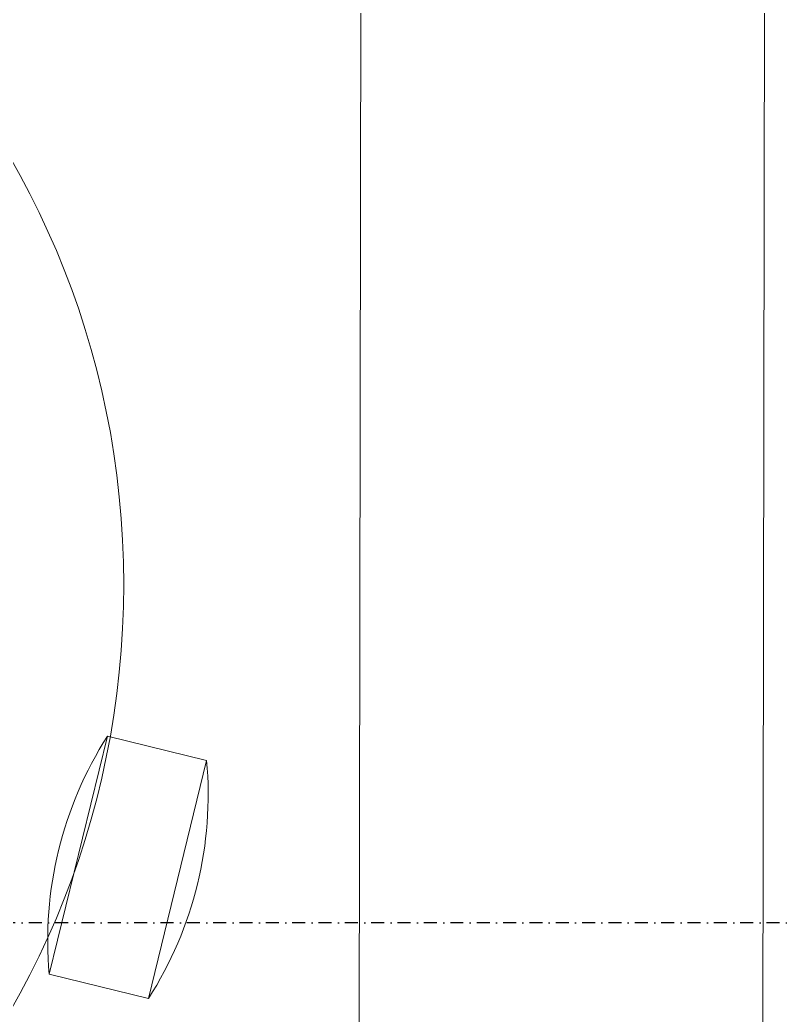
# Model space of a CAD drawing. Header units: inches. Extents: x -12418 to 57169, y -29325 to 19878.
# Drawn here: x 48154.8 to 48340.8, y -11572.3 to -11328.6 of the extents above; entities that cross this region are included whole.
import ezdxf

# ---------------------------------------------------------------- set-up
doc = ezdxf.new("R2010")
doc.units = ezdxf.units.IN
doc.header["$LTSCALE"] = 25
doc.header["$MEASUREMENT"] = 0
doc.linetypes.add('DASHDOT', pattern=[25.4, 12.7, -6.35, 0, -6.35])
doc.layers.get('0').update_dxf_attribs({"color": 8})
for name, color, linetype, lineweight in [('00-Ground Floor$0$LOADING', 253, 'Continuous', 5), ('E-LITE-CLNG-CNDT', 6, 'DASHDOT', 35), ('T-DATA-CLNG-COND', 51, 'DASHDOT', 25)]:
    doc.layers.add(name, color=color, linetype=linetype, lineweight=lineweight)

# ---------------------------------------------------------------- blocks, each defined once
blk = doc.blocks.new('00-Ground Floor$0$HF10037-P')
for p, q in [((0, 0), (-0.01424, -0.05828)), ((0, 0), (0.02429, -0.00594)), ((0.02429, -0.00594), (0.01004, -0.06422)), ((-0.01424, -0.05828), (0.01004, -0.06422))]:
    blk.add_line(p, q)
blk.add_circle((0.21605, -0.1014), 0.21)
for centre, start, end in [((0.07788, -0.04992), 147.3419, 185.1912), ((-0.06784, -0.0143), 327.3419, 5.1912)]:
    blk.add_arc(centre, 0.0925, start, end)
blk = doc.blocks.new('00-Ground Floor$0$workstation')
at = {"layer": '00-Ground Floor$0$LOADING'}
for p, q in [((2854.35, -994.87, 0), (2854.249, -1055.87, 0)), ((2844.457, -1004.883, 0), (2844.383, -1049.883, 0))]:
    blk.add_line(p, q, dxfattribs=at)
blk = doc.blocks.new('00-Ground Floor')
at = {"layer": '00-Ground Floor$0$LOADING', "rotation": 180}
for name, p, xscale, yscale, zscale in [('00-Ground Floor$0$workstation', (76780.98, -21731.53, 0), 10, 10, 10), ('00-Ground Floor$0$HF10037-P', (48186.23, -11568.24, 0), 1000, 1000, 1000)]:
    blk.add_blockref(name, p, dxfattribs=dict(at, xscale=xscale, yscale=yscale, zscale=zscale))

msp = doc.modelspace()

# ---------------------------------------------------------------- linework, layer by layer
at = {"layer": 'T-DATA-CLNG-COND', "ltscale": 0.01, "elevation": 0}
msp.add_lwpolyline([(48514.84, -11549.73), (45407.87, -11549.73, -0.414214), (45332.87, -11474.73), (45332.87, -9167.86)], format="xyb", dxfattribs=at)

# ---------------------------------------------------------------- block references
at = {"layer": 'E-LITE-CLNG-CNDT'}
msp.add_blockref('00-Ground Floor', (0, 0), dxfattribs=at)

doc.saveas('drawing.dxf')
